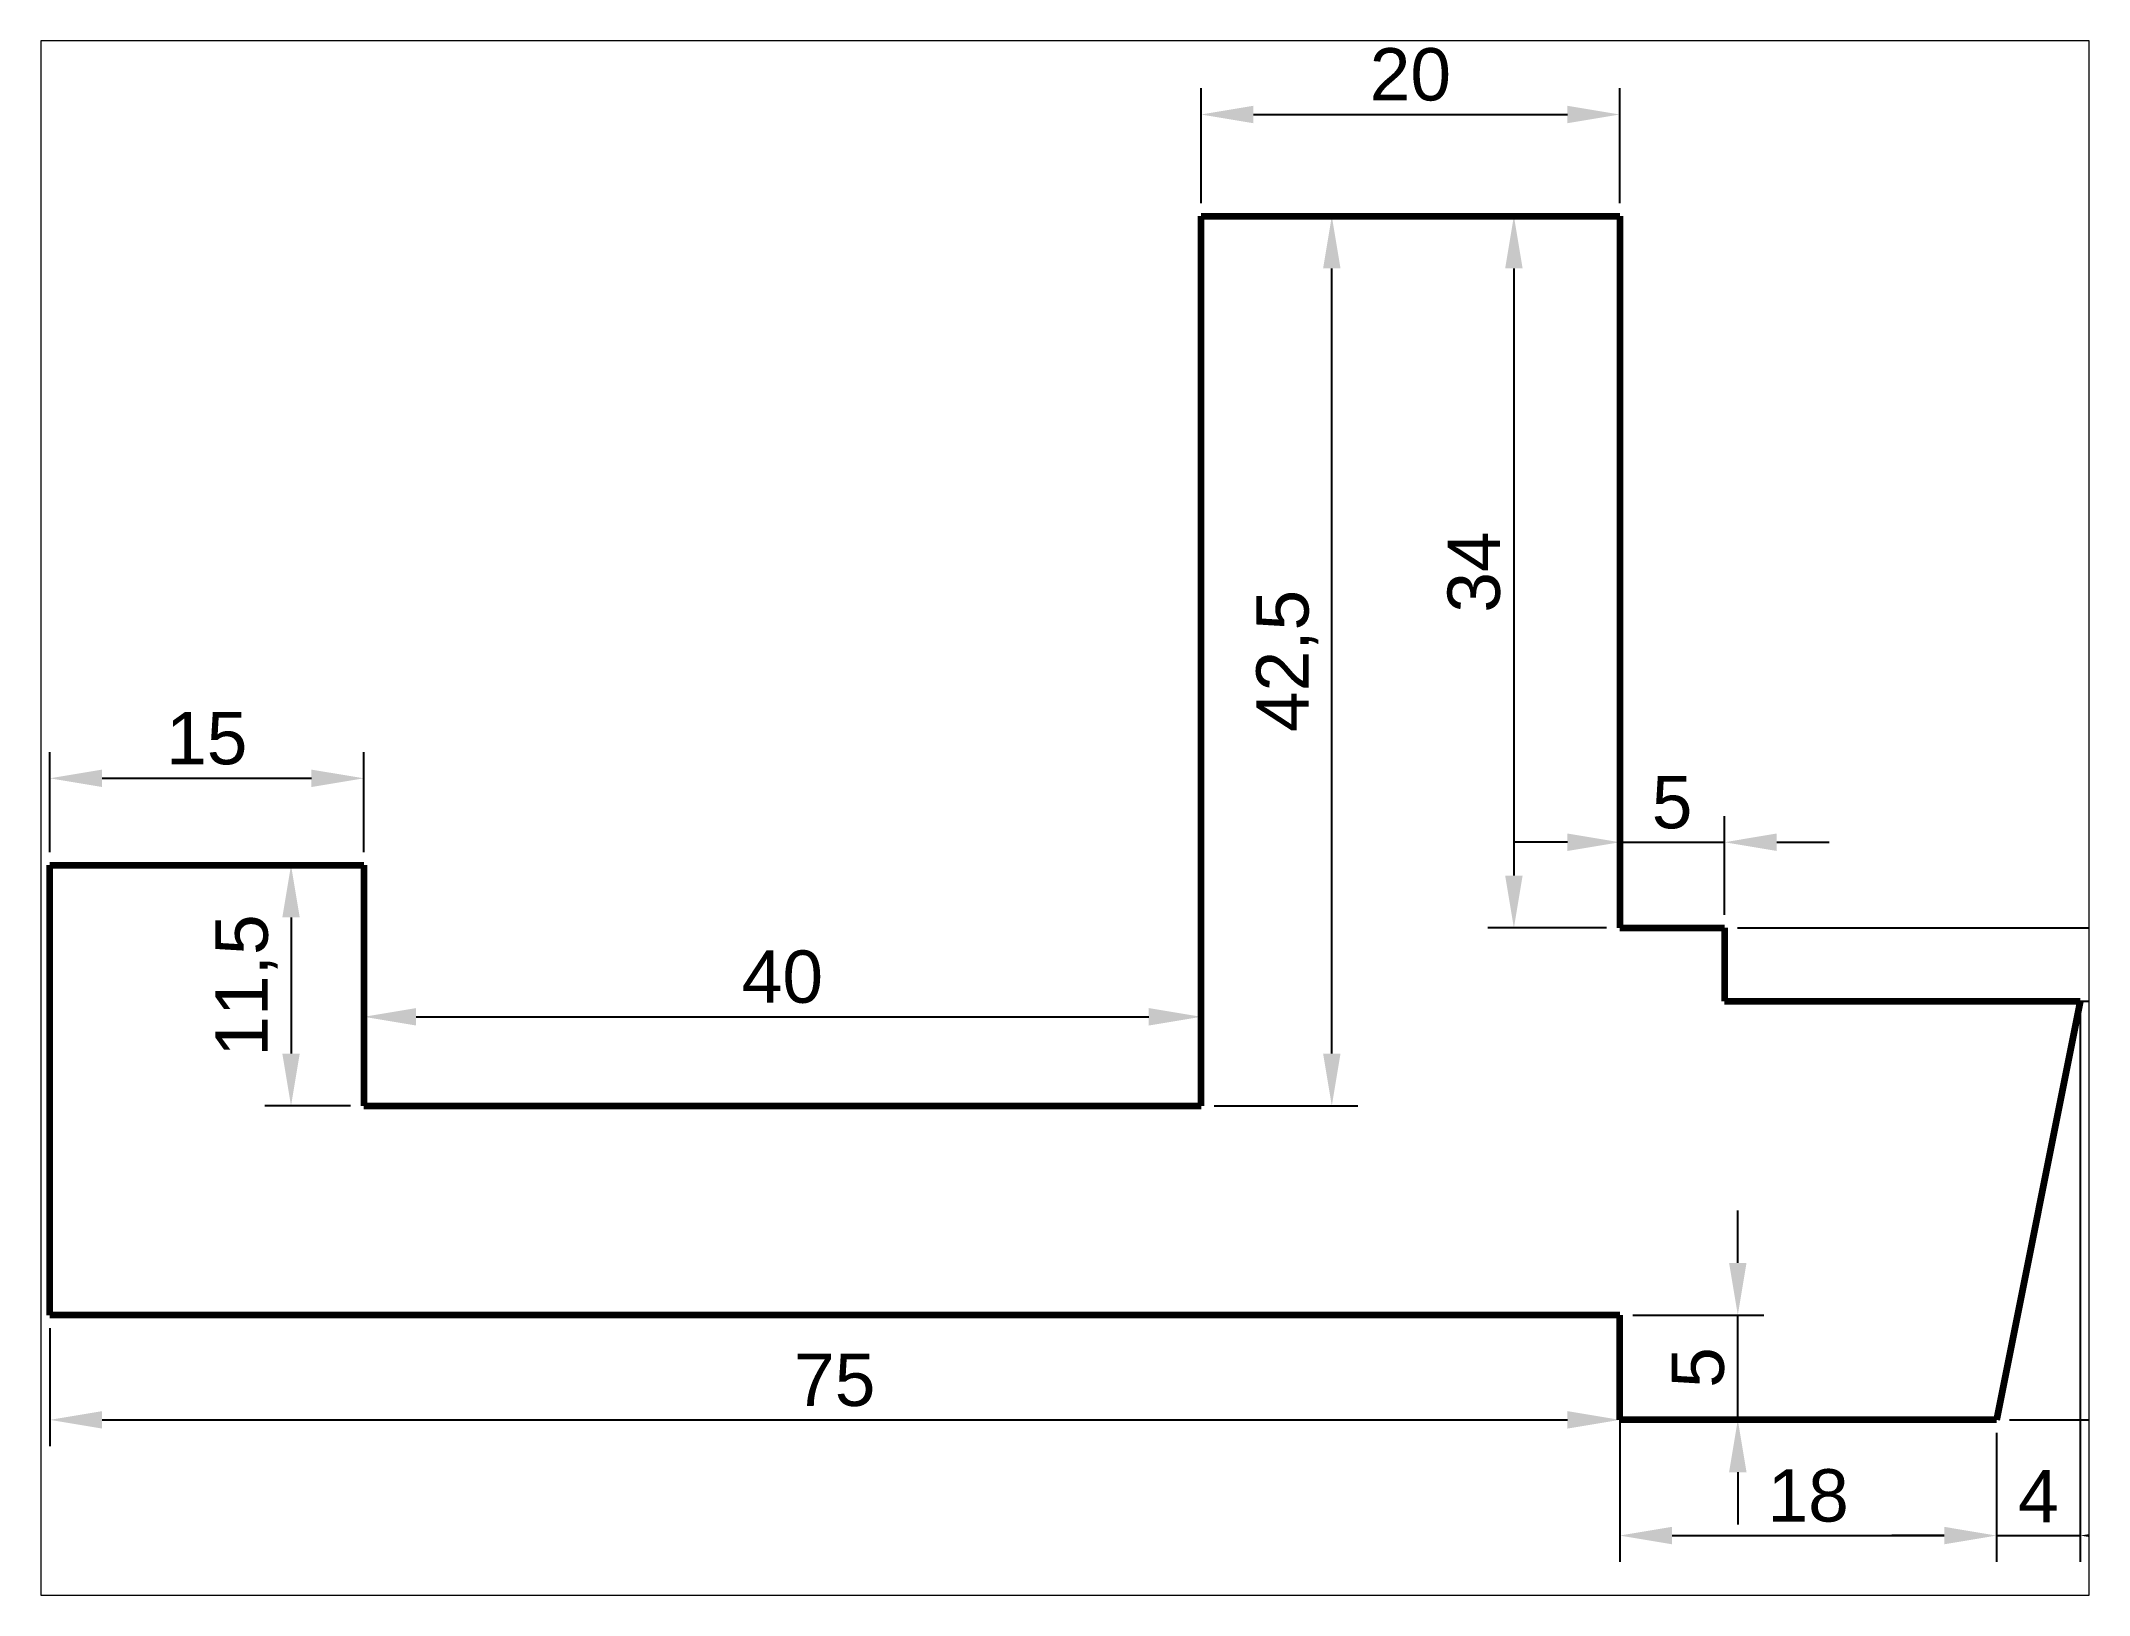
# Paper-space layout 'Layout2' of a CAD drawing. Header units: millimetres. Extents: x 26 to 231, y 20 to 176.
# The model-space entities are those that its viewports show. They can reach past a viewport. Long polylines and large blocks are cut down to what shows.
import ezdxf

# ---------------------------------------------------------------- set-up
doc = ezdxf.new("R2010")
doc.units = ezdxf.units.MM
doc.layers.get('0').update_dxf_attribs({"lineweight": 100})
doc.layers.add('Dimensions', color=94, linetype='Continuous', lineweight=5)
doc.styles.get("Standard").update_dxf_attribs({"font": 'arial.ttf'})
doc.dimstyles.new('ISO-25', dxfattribs={"dimtxt": 2.5, "dimasz": 2.5, "dimexe": 1.25, "dimexo": 0.625, "dimtad": 1, "dimdec": 3, "dimtxsty": 'Standard', "dimcen": 2.5, "dimazin": 0, "dimtfac": 1, "dimtdec": 3, "dimtmove": 0, "dimatfit": 3, "dimfxl": 1, "dimarcsym": 0})

# ---------------------------------------------------------------- blocks, each defined once
blk = doc.blocks.new('*D1')
at = {"layer": 'Defpoints', "color": 0, "transparency": 16777216}
for p in [(325, 285.855), (305, 281), (325, 281)]:
    blk.add_point(p, dxfattribs=at)
at = {"layer": 'Dimensions', "color": 0, "lineweight": -2, "transparency": 16777216}
for p, q in [((305, 281.625), (305, 287.105)), ((325, 281.625), (325, 287.105)), ((307.5, 285.855), (322.5, 285.855))]:
    blk.add_line(p, q, dxfattribs=at)
at = {"layer": 'Dimensions', "color": 0, "transparency": 16777216}
for points in [[(307.5, 286.272), (307.5, 285.439), (305, 285.855)], [(322.5, 286.272), (322.5, 285.439), (325, 285.855)]]:
    blk.add_solid(points, dxfattribs=at)
at = {"layer": 'Dimensions', "color": 0, "transparency": 16777216, "insert": (315, 287.757), "char_height": 2.5, "attachment_point": 5}
blk.add_mtext('20', dxfattribs=at)
blk = doc.blocks.new('*D2')
at = {"layer": 'Defpoints', "color": 0, "transparency": 16777216}
for p in [(265, 254.146), (250, 250), (265, 250)]:
    blk.add_point(p, dxfattribs=at)
at = {"layer": 'Dimensions', "color": 0, "lineweight": -2, "transparency": 16777216}
for p, q in [((250, 250.625), (250, 255.396)), ((265, 250.625), (265, 255.396)), ((252.5, 254.146), (262.5, 254.146))]:
    blk.add_line(p, q, dxfattribs=at)
at = {"layer": 'Dimensions', "color": 0, "transparency": 16777216}
for points in [[(252.5, 254.562), (252.5, 253.729), (250, 254.146)], [(262.5, 254.562), (262.5, 253.729), (265, 254.146)]]:
    blk.add_solid(points, dxfattribs=at)
at = {"layer": 'Dimensions', "color": 0, "transparency": 16777216, "insert": (257.5, 256.047), "char_height": 2.5, "attachment_point": 5}
blk.add_mtext('15', dxfattribs=at)
blk = doc.blocks.new('*D3')
at = {"layer": 'Defpoints', "color": 0, "transparency": 16777216}
for p in [(265, 250), (261.527, 238.5), (265, 238.5)]:
    blk.add_point(p, dxfattribs=at)
at = {"layer": 'Dimensions', "color": 0, "lineweight": -2, "transparency": 16777216}
for p, q in [((264.375, 250), (260.277, 250)), ((261.527, 247.5), (261.527, 241)), ((264.375, 238.5), (260.277, 238.5))]:
    blk.add_line(p, q, dxfattribs=at)
at = {"layer": 'Dimensions', "color": 0, "transparency": 16777216}
for points in [[(261.111, 247.5), (261.944, 247.5), (261.527, 250)], [(261.111, 241), (261.944, 241), (261.527, 238.5)]]:
    blk.add_solid(points, dxfattribs=at)
at = {"layer": 'Dimensions', "color": 0, "transparency": 16777216, "insert": (259.4, 244.25), "char_height": 2.5, "attachment_point": 5, "rotation": 90}
blk.add_mtext('11,5', dxfattribs=at)
blk = doc.blocks.new('*D4')
at = {"layer": 'Defpoints', "color": 0, "transparency": 16777216}
for p in [(305, 242.753), (265, 238.5), (305, 238.5)]:
    blk.add_point(p, dxfattribs=at)
at = {"layer": 'Dimensions', "color": 0, "lineweight": -2, "transparency": 16777216}
for p, q in [((265, 239.125), (265, 244.003)), ((305, 239.125), (305, 244.003)), ((267.5, 242.753), (302.5, 242.753))]:
    blk.add_line(p, q, dxfattribs=at)
at = {"layer": 'Dimensions', "color": 0, "transparency": 16777216}
for points in [[(267.5, 243.17), (267.5, 242.337), (265, 242.753)], [(302.5, 243.17), (302.5, 242.337), (305, 242.753)]]:
    blk.add_solid(points, dxfattribs=at)
at = {"layer": 'Dimensions', "color": 0, "transparency": 16777216, "insert": (285, 244.655), "char_height": 2.5, "attachment_point": 5}
blk.add_mtext('40', dxfattribs=at)
blk = doc.blocks.new('*D5')
at = {"layer": 'Defpoints', "color": 0, "transparency": 16777216}
for p in [(305, 281), (311.246, 281), (305, 238.5)]:
    blk.add_point(p, dxfattribs=at)
at = {"layer": 'Dimensions', "color": 0, "lineweight": -2, "transparency": 16777216}
for p, q in [((305.625, 281), (312.496, 281)), ((311.246, 241), (311.246, 278.5)), ((305.625, 238.5), (312.496, 238.5))]:
    blk.add_line(p, q, dxfattribs=at)
at = {"layer": 'Dimensions', "color": 0, "transparency": 16777216}
for points in [[(310.83, 278.5), (311.663, 278.5), (311.246, 281)], [(310.83, 241), (311.663, 241), (311.246, 238.5)]]:
    blk.add_solid(points, dxfattribs=at)
at = {"layer": 'Dimensions', "color": 0, "transparency": 16777216, "insert": (309.119, 259.75), "char_height": 2.5, "attachment_point": 5, "rotation": 90}
blk.add_mtext('42,5', dxfattribs=at)
blk = doc.blocks.new('*D6')
at = {"layer": 'Defpoints', "color": 0, "transparency": 16777216}
for p in [(325, 281), (319.944, 247), (325, 247)]:
    blk.add_point(p, dxfattribs=at)
at = {"layer": 'Dimensions', "color": 0, "lineweight": -2, "transparency": 16777216}
for p, q in [((324.375, 281), (318.694, 281)), ((319.944, 278.5), (319.944, 249.5)), ((324.375, 247), (318.694, 247))]:
    blk.add_line(p, q, dxfattribs=at)
at = {"layer": 'Dimensions', "color": 0, "transparency": 16777216}
for points in [[(319.527, 278.5), (320.361, 278.5), (319.944, 281)], [(319.527, 249.5), (320.361, 249.5), (319.944, 247)]]:
    blk.add_solid(points, dxfattribs=at)
at = {"layer": 'Dimensions', "color": 0, "transparency": 16777216, "insert": (318.042, 264), "char_height": 2.5, "attachment_point": 5, "rotation": 90}
blk.add_mtext('34', dxfattribs=at)
blk = doc.blocks.new('*D7')
at = {"layer": 'Defpoints', "color": 0, "transparency": 16777216}
for p in [(330, 247), (330, 243.5), (352.62, 243.5)]:
    blk.add_point(p, dxfattribs=at)
at = {"layer": 'Dimensions', "color": 0, "lineweight": -2, "transparency": 16777216}
for p, q in [((352.62, 249.5), (352.62, 252)), ((330.625, 247), (353.87, 247)), ((352.62, 247), (352.62, 243.5)), ((330.625, 243.5), (353.87, 243.5)), ((352.62, 241), (352.62, 232.681))]:
    blk.add_line(p, q, dxfattribs=at)
at = {"layer": 'Dimensions', "color": 0, "transparency": 16777216}
for points in [[(352.203, 249.5), (353.037, 249.5), (352.62, 247)], [(352.203, 241), (353.037, 241), (352.62, 243.5)]]:
    blk.add_solid(points, dxfattribs=at)
at = {"layer": 'Dimensions', "color": 0, "transparency": 16777216, "insert": (350.492, 235.591), "char_height": 2.5, "attachment_point": 5, "rotation": 90}
blk.add_mtext('3,5', dxfattribs=at)
blk = doc.blocks.new('*D8')
at = {"layer": 'Defpoints', "color": 0, "transparency": 16777216}
for p in [(330, 251.092), (325, 247), (330, 247)]:
    blk.add_point(p, dxfattribs=at)
at = {"layer": 'Dimensions', "color": 0, "lineweight": -2, "transparency": 16777216}
for p, q in [((325, 247.625), (325, 252.342)), ((330, 247.625), (330, 252.342)), ((322.5, 251.092), (320, 251.092)), ((325, 251.092), (330, 251.092)), ((332.5, 251.092), (335, 251.092))]:
    blk.add_line(p, q, dxfattribs=at)
at = {"layer": 'Dimensions', "color": 0, "transparency": 16777216}
for points in [[(322.5, 251.509), (322.5, 250.675), (325, 251.092)], [(332.5, 251.509), (332.5, 250.675), (330, 251.092)]]:
    blk.add_solid(points, dxfattribs=at)
at = {"layer": 'Dimensions', "color": 0, "transparency": 16777216, "insert": (327.5, 252.988), "char_height": 2.5, "attachment_point": 5}
blk.add_mtext('5', dxfattribs=at)
blk = doc.blocks.new('*D9')
at = {"layer": 'Defpoints', "color": 0, "transparency": 16777216}
for p in [(325, 223.5), (343, 223.5), (343, 217.973)]:
    blk.add_point(p, dxfattribs=at)
at = {"layer": 'Dimensions', "color": 0, "lineweight": -2, "transparency": 16777216}
for p, q in [((325, 222.875), (325, 216.723)), ((343, 222.875), (343, 216.723)), ((327.5, 217.973), (340.5, 217.973))]:
    blk.add_line(p, q, dxfattribs=at)
at = {"layer": 'Dimensions', "color": 0, "transparency": 16777216}
for points in [[(327.5, 218.39), (327.5, 217.556), (325, 217.973)], [(340.5, 218.39), (340.5, 217.556), (343, 217.973)]]:
    blk.add_solid(points, dxfattribs=at)
at = {"layer": 'Dimensions', "color": 0, "transparency": 16777216, "insert": (334, 219.874), "char_height": 2.5, "attachment_point": 5}
blk.add_mtext('18', dxfattribs=at)
blk = doc.blocks.new('*D10')
at = {"layer": 'Defpoints', "color": 0, "transparency": 16777216}
for p in [(325, 228.5), (330.64, 228.5), (325, 223.5)]:
    blk.add_point(p, dxfattribs=at)
at = {"layer": 'Dimensions', "color": 0, "lineweight": -2, "transparency": 16777216}
for p, q in [((330.64, 231), (330.64, 233.5)), ((325.625, 228.5), (331.89, 228.5)), ((330.64, 223.5), (330.64, 228.5)), ((325.625, 223.5), (331.89, 223.5)), ((330.64, 221), (330.64, 218.5))]:
    blk.add_line(p, q, dxfattribs=at)
at = {"layer": 'Dimensions', "color": 0, "transparency": 16777216}
for points in [[(330.224, 231), (331.057, 231), (330.64, 228.5)], [(330.224, 221), (331.057, 221), (330.64, 223.5)]]:
    blk.add_solid(points, dxfattribs=at)
at = {"layer": 'Dimensions', "color": 0, "transparency": 16777216, "insert": (328.744, 226), "char_height": 2.5, "attachment_point": 5, "rotation": 90}
blk.add_mtext('5', dxfattribs=at)
blk = doc.blocks.new('*D11')
at = {"layer": 'Defpoints', "color": 0, "transparency": 16777216}
for p in [(250, 228.5), (325, 228.5), (325, 223.5)]:
    blk.add_point(p, dxfattribs=at)
at = {"layer": 'Dimensions', "color": 0, "lineweight": -2, "transparency": 16777216}
for p, q in [((250, 227.875), (250, 222.25)), ((325, 227.875), (325, 222.25)), ((252.5, 223.5), (322.5, 223.5))]:
    blk.add_line(p, q, dxfattribs=at)
at = {"layer": 'Dimensions', "color": 0, "transparency": 16777216}
for points in [[(252.5, 223.917), (252.5, 223.083), (250, 223.5)], [(322.5, 223.917), (322.5, 223.083), (325, 223.5)]]:
    blk.add_solid(points, dxfattribs=at)
at = {"layer": 'Dimensions', "color": 0, "transparency": 16777216, "insert": (287.5, 225.396), "char_height": 2.5, "attachment_point": 5}
blk.add_mtext('75', dxfattribs=at)
blk = doc.blocks.new('*D12')
at = {"layer": 'Defpoints', "color": 0, "transparency": 16777216}
for p in [(347, 243.5), (358.967, 243.5), (343, 223.5)]:
    blk.add_point(p, dxfattribs=at)
at = {"layer": 'Dimensions', "color": 0, "lineweight": -2, "transparency": 16777216}
for p, q in [((347.625, 243.5), (360.217, 243.5)), ((358.967, 226), (358.967, 241)), ((343.625, 223.5), (360.217, 223.5))]:
    blk.add_line(p, q, dxfattribs=at)
at = {"layer": 'Dimensions', "color": 0, "transparency": 16777216}
for points in [[(358.55, 241), (359.384, 241), (358.967, 243.5)], [(358.55, 226), (359.384, 226), (358.967, 223.5)]]:
    blk.add_solid(points, dxfattribs=at)
at = {"layer": 'Dimensions', "color": 0, "transparency": 16777216, "insert": (357.066, 233.5), "char_height": 2.5, "attachment_point": 5, "rotation": 90}
blk.add_mtext('20', dxfattribs=at)
blk = doc.blocks.new('*D13')
at = {"layer": 'Defpoints', "color": 0, "transparency": 16777216}
for p in [(347, 243.5), (343, 223.5), (347, 217.973)]:
    blk.add_point(p, dxfattribs=at)
at = {"layer": 'Dimensions', "color": 0, "lineweight": -2, "transparency": 16777216}
for p, q in [((347, 242.875), (347, 216.723)), ((343, 222.875), (343, 216.723)), ((340.5, 217.973), (338, 217.973)), ((343, 217.973), (347, 217.973)), ((349.5, 217.973), (352, 217.973))]:
    blk.add_line(p, q, dxfattribs=at)
at = {"layer": 'Dimensions', "color": 0, "transparency": 16777216}
for points in [[(340.5, 218.39), (340.5, 217.556), (343, 217.973)], [(349.5, 218.39), (349.5, 217.556), (347, 217.973)]]:
    blk.add_solid(points, dxfattribs=at)
at = {"layer": 'Dimensions', "color": 0, "transparency": 16777216, "insert": (345, 219.848), "char_height": 2.5, "attachment_point": 5}
blk.add_mtext('4', dxfattribs=at)

msp = doc.modelspace()

# ---------------------------------------------------------------- linework, layer by layer
for p, q in [((305, 238.5), (305, 281)), ((305, 281), (325, 281)), ((325, 281), (325, 247)), ((250, 250), (265, 250)), ((250, 228.5), (250, 250)), ((265, 250), (265, 238.5)), ((325, 247), (330, 247)), ((330, 247), (330, 243.5)), ((330, 243.5), (347, 243.5)), ((347, 243.5), (343, 223.5)), ((265, 238.5), (305, 238.5)), ((325, 228.5), (250, 228.5)), ((325, 223.5), (325, 228.5)), ((343, 223.5), (325, 223.5))]:
    msp.add_line(p, q)

# ---------------------------------------------------------------- dimensions: what is measured, and where the dimension line sits
at = {"layer": 'Dimensions'}
for base, p1, p2, picture, middle in [((325, 285.8552), (305, 281), (325, 281), '*D1', (315, 287.7567)), ((265, 254.1455), (250, 250), (265, 250), '*D2', (257.5, 256.0469)), ((330, 251.092), (325, 247), (330, 247), '*D8', (327.5, 252.9883)), ((305, 242.7535), (265, 238.5), (305, 238.5), '*D4', (285, 244.6549)), ((347, 217.9729), (343, 223.5), (347, 243.5), '*D13', (345, 219.8479)), ((325, 223.5), (250, 228.5), (325, 228.5), '*D11', (287.5, 225.3963)), ((343, 217.9729), (325, 223.5), (343, 223.5), '*D9', (334, 219.8744))]:
    dim = msp.add_linear_dim(base=base, p1=p1, p2=p2, dimstyle='ISO-25', dxfattribs=at)
    dim.commit()
    dim.dimension.update_dxf_attribs({"geometry": picture, "text_midpoint": middle})
for base, p1, p2, picture, middle in [((311.2463, 281), (305, 238.5), (305, 281), '*D5', (309.1189, 259.75)), ((319.9442, 247), (325, 281), (325, 247), '*D6', (318.0419, 264)), ((352.6199, 243.5), (330, 247), (330, 243.5), '*D7', (350.4925, 235.5907)), ((261.5275, 238.5), (265, 250), (265, 238.5), '*D3', (259.4001, 244.25)), ((358.967, 243.5), (343, 223.5), (347, 243.5), '*D12', (357.0655, 233.5)), ((330.6402, 228.5), (325, 223.5), (325, 228.5), '*D10', (328.7439, 226))]:
    dim = msp.add_linear_dim(base=base, p1=p1, p2=p2, angle=90, dimstyle='ISO-25', dxfattribs=at)
    dim.commit()
    dim.dimension.update_dxf_attribs({"geometry": picture, "text_midpoint": middle})

psp = doc.layouts.new('Layout2')

# ---------------------------------------------------------------- viewports
at = {"layer": '0'}
psp.add_viewport(center=(128.5, 97.5), size=(205.6, 156), view_center_point=(298.5, 252.25), view_height=74.235526, dxfattribs=at)

doc.saveas('drawing.dxf')
